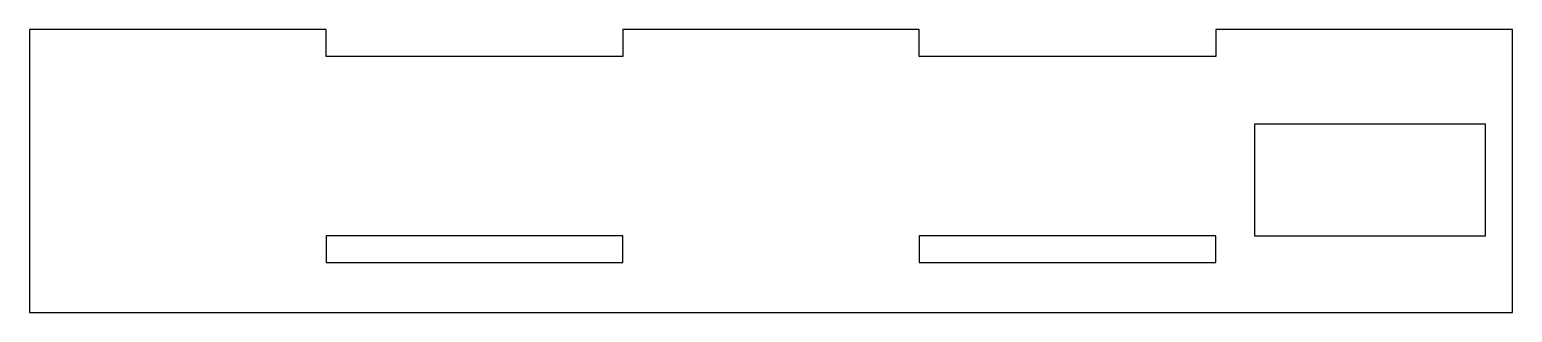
# Model space of a CAD drawing. Header units: millimetres. Extents: x -74 to 74, y -14 to 14.
import ezdxf

# ---------------------------------------------------------------- set-up
doc = ezdxf.new("R2010")
doc.units = ezdxf.units.MM

msp = doc.modelspace()

# ---------------------------------------------------------------- linework, layer by layer
at = {"color": 7, "linetype": 'Continuous', "lineweight": 25}
for p, q in [((-74.5, 14.2), (-74.5, -14.2)), ((-44.7, 14.2), (-74.5, 14.2)), ((-44.7, 11.5), (-44.7, 14.2)), ((-14.9, 14.2), (-14.9, 11.5)), ((14.9, 14.2), (-14.9, 14.2)), ((14.9, 11.5), (14.9, 14.2)), ((44.7, 14.2), (44.7, 11.5)), ((74.5, 14.2), (44.7, 14.2)), ((74.5, -14.2), (74.5, 14.2)), ((-14.9, 11.5), (-44.7, 11.5)), ((44.7, 11.5), (14.9, 11.5)), ((71.8, 4.7), (48.6, 4.7)), ((48.6, 4.7), (48.6, -6.5)), ((71.8, -6.5), (71.8, 4.7)), ((-14.9, -6.5), (-44.7, -6.5)), ((-44.7, -6.5), (-44.7, -9.2)), ((-14.9, -9.2), (-14.9, -6.5)), ((14.9, -6.5), (14.9, -9.2)), ((44.7, -6.5), (14.9, -6.5)), ((44.7, -9.2), (44.7, -6.5)), ((48.6, -6.5), (71.8, -6.5)), ((-44.7, -9.2), (-14.9, -9.2)), ((14.9, -9.2), (44.7, -9.2)), ((-74.5, -14.2), (74.5, -14.2))]:
    msp.add_line(p, q, dxfattribs=at)

doc.saveas('drawing.dxf')
